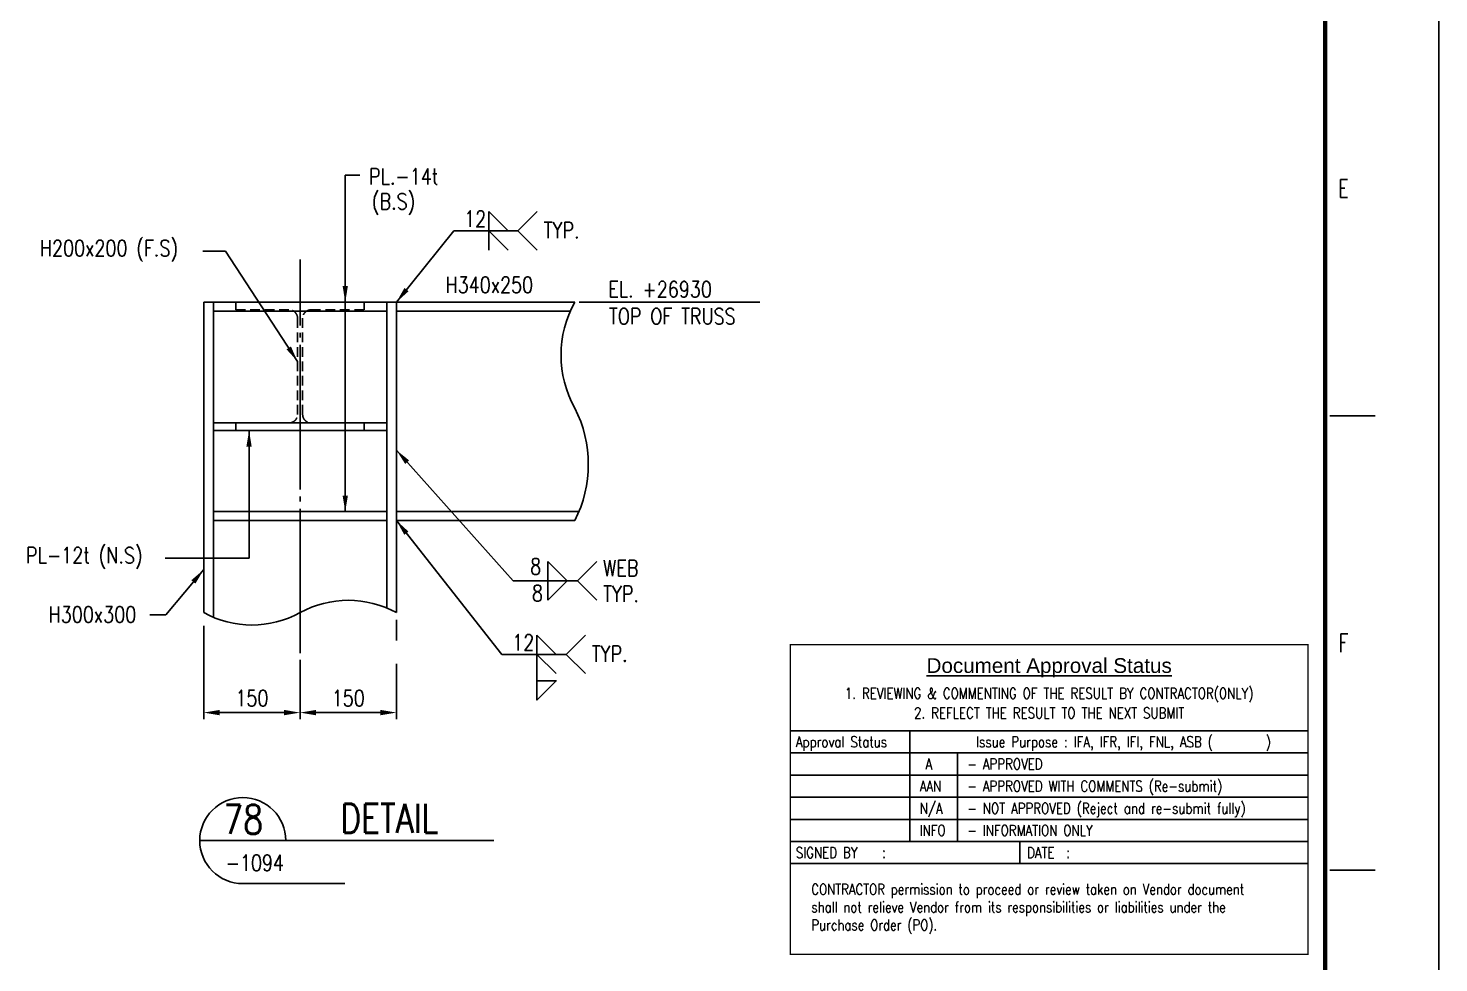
# Model space of a CAD drawing. Header units: millimetres. Extents: x 0 to 232280, y -26939 to 23794.
# Drawn here: x 170993 to 179777, y -21088 to -15269 of the extents above; entities that cross this region are included whole.
import ezdxf
from ezdxf.enums import TextEntityAlignment as Align

# ---------------------------------------------------------------- set-up
doc = ezdxf.new("R2010")
doc.units = ezdxf.units.MM
doc.header["$LTSCALE"] = 30
doc.linetypes.add('JNK-CENTER', pattern=[34, 30, -1.5, 1, -1.5])
doc.linetypes.add('JNK-HIDDEN', pattern=[3, 2, -1])
for name, color, linetype in [('CEN-R', 1, 'JNK-CENTER'), ('CON-C', 4, 'Continuous'), ('CON-G', 3, 'Continuous'), ('CON-W', 7, 'Continuous'), ('CON-Y', 2, 'Continuous'), ('Dim-W', 7, 'Continuous'), ('HID-Y', 2, 'JNK-HIDDEN'), ('STL-OBJT', 7, 'Continuous'), ('TXT-Y', 2, 'Continuous')]:
    doc.layers.add(name, color=color, linetype=linetype)
doc.styles.add('Arial', font='arial.ttf', dxfattribs={"height": 0.2})
doc.styles.add('ROMANS', font='ROMANS.shx', dxfattribs={"width": 0.8})
doc.styles.add('SIMPLEX', font='simplex.shx', dxfattribs={"width": 0.8})
doc.dimstyles.new('DIM40', dxfattribs={"dimscale": 40, "dimtxt": 2.5, "dimasz": 2.5, "dimexe": 1, "dimexo": 1, "dimgap": 1, "dimtad": 1, "dimdec": 0, "dimdsep": 46, "dimtxsty": 'SIMPLEX', "dimcen": 0, "dimclrd": 7, "dimclre": 7, "dimclrt": 2, "dimadec": 1, "dimazin": 2, "dimtfac": 1, "dimtdec": 0, "dimtix": 1, "dimtmove": 2, "dimatfit": 2, "dimfxl": 1, "dimtolj": 1, "dimtzin": 0, "dimarcsym": 1})
doc.dimstyles.new('DIM40x4', dxfattribs={"dimscale": 40, "dimtxt": 2.5, "dimasz": 2.5, "dimexe": 1, "dimexo": 1, "dimgap": 1, "dimtad": 1, "dimdec": 1, "dimlfac": 0.25, "dimdsep": 46, "dimtxsty": 'SIMPLEX', "dimcen": 2.5, "dimclrd": 7, "dimclre": 7, "dimclrt": 2, "dimadec": 1, "dimazin": 2, "dimtfac": 1, "dimtdec": 1, "dimtmove": 2, "dimatfit": 3, "dimfxl": 1, "dimtfill": 1, "dimtolj": 1, "dimtzin": 0, "dimarcsym": 1})

# ---------------------------------------------------------------- blocks, each defined once
blk = doc.blocks.new('TITLE')
at = {"color": 7}
for p, q in [((841, 0), (841, 594.85)), ((824.02, 230.41), (831.1, 230.41)), ((824.02, 159.68), (831.1, 159.68))]:
    blk.add_line(p, q, dxfattribs=at)
at = {"color": 7, "const_width": 0.707}
blk.add_lwpolyline([(823.32, 17.33), (823.32, 577.17)], dxfattribs=at)
at = {"color": 7, "style": 'ROMANS', "width": 0.7}
for s, p in [('E', (826.15, 265.77)), ('F', (826.15, 195.04))]:
    blk.add_text(s, height=2.83, dxfattribs=at).set_placement(p, align=Align.MIDDLE)
blk = doc.blocks.new('STAMP')
for p, q in [((-11045, 4772), (0, 4772)), ((-8497, 4772), (-8497, 2410)), ((-11045, 4300), (0, 4300)), ((-7481, 4300), (-7481, 2410)), ((-11045, 3827), (0, 3827)), ((-11045, 3355), (0, 3355)), ((-11045, 2882), (0, 2882)), ((-11045, 2410), (0, 2410)), ((-6151, 2410), (-6151, 1937)), ((-11045, 1937), (0, 1937))]:
    blk.add_line(p, q)
at = {"const_width": 30}
blk.add_lwpolyline([(-11045, 0), (-11045, 6612), (0, 6612), (0, 0)], close=True, dxfattribs=at)
at = {"style": 'Arial'}
blk.add_text('%%UDocument Approval Status', height=315, dxfattribs=at).set_placement((-5522, 6164), align=Align.MIDDLE_CENTER)
at = {"style": 'ROMANS', "width": 0.8}
for s, p in [('1. REVIEWING & COMMENTING OF THE RESULT BY CONTRACTOR(ONLY)', (-5522, 5572)), ('2. REFLECT THE RESULT TO THE NEXT SUBMIT', (-5522, 5152)), ('   Issue Purpose : IFA, IFR, IFI, FNL, ASB (     )', (-4143, 4536))]:
    blk.add_text(s, height=231, dxfattribs=at).set_placement(p, align=Align.MIDDLE_CENTER)
for s, p in [('Approval Status', (-10929, 4536)), (' A', (-8286, 4063)), ('  - APPROVED', (-7524, 4063)), ('AAN', (-8286, 3591)), ('  - APPROVED WITH COMMENTS (Re-submit)', (-7524, 3591)), ('N/A', (-8286, 3118)), ('  - NOT APPROVED (Reject and re-submit fully)', (-7524, 3118)), ('INFO', (-8286, 2646)), ('  - INFORMATION ONLY', (-7524, 2646)), ('SIGNED BY   :', (-10929, 2173)), ('DATE  :', (-5993, 2173))]:
    blk.add_text(s, height=231, dxfattribs=at).set_placement(p, align=Align.MIDDLE_LEFT)
at = {"insert": (-10597, 1505), "char_height": 228.9, "width": 10455.72, "attachment_point": 1, "style": 'ROMANS'}
blk.add_mtext('CONTRACTOR permission to proceed or review taken on Vendor document shall not relieve Vendor from its responsibilities or liabilities under the Purchase Order (PO).', dxfattribs=at)
blk = doc.blocks.new('weld-sy8')
blk.add_lwpolyline([(3.2, -3.2), (0, 0), (0, -7.6), (3.2, -4.4), (0, -4.4)])
blk = doc.blocks.new('*D4575')
at = {"layer": 'DEFPOINTS', "color": 0, "ltscale": 0.5, "transparency": 16777216}
for p in [(172686.1, -19160.6), (173286.1, -19226.8), (173286.1, -19530.1)]:
    blk.add_point(p, dxfattribs=at)
at = {"layer": 'Dim-W', "color": 7, "lineweight": -2, "ltscale": 0.5, "transparency": 16777216}
for p, q in [((172686.1, -19200.6), (172686.1, -19570.1)), ((173286.1, -19266.8), (173286.1, -19570.1)), ((172786.1, -19530.1), (173186.1, -19530.1))]:
    blk.add_line(p, q, dxfattribs=at)
at = {"layer": 'Dim-W', "color": 7, "ltscale": 0.5, "transparency": 16777216}
for points in [[(172786.1, -19513.4), (172786.1, -19546.8), (172686.1, -19530.1)], [(173186.1, -19513.4), (173186.1, -19546.8), (173286.1, -19530.1)]]:
    blk.add_solid(points, dxfattribs=at)
at = {"layer": 'Dim-W', "color": 2, "ltscale": 0.5, "transparency": 16777216, "insert": (172986.1, -19440.1), "char_height": 100, "attachment_point": 5, "style": 'SIMPLEX', "bg_fill": 3, "box_fill_scale": 1.1, "bg_fill_color": 256, "bg_fill_true_color": 13158600, "bg_fill_transparency": 0}
blk.add_mtext('\\A1;150', dxfattribs=at)
blk = doc.blocks.new('*D4576')
at = {"layer": 'DEFPOINTS', "color": 0, "ltscale": 0.5, "transparency": 16777216}
for p in [(172086.1, -18950.9), (172686.1, -19160.6), (172086.1, -19530.1)]:
    blk.add_point(p, dxfattribs=at)
at = {"layer": 'Dim-W', "color": 7, "lineweight": -2, "ltscale": 0.5, "transparency": 16777216}
for p, q in [((172086.1, -18990.9), (172086.1, -19570.1)), ((172686.1, -19200.6), (172686.1, -19570.1)), ((172586.1, -19530.1), (172186.1, -19530.1))]:
    blk.add_line(p, q, dxfattribs=at)
at = {"layer": 'Dim-W', "color": 7, "ltscale": 0.5, "transparency": 16777216}
for points in [[(172186.1, -19513.4), (172186.1, -19546.8), (172086.1, -19530.1)], [(172586.1, -19513.4), (172586.1, -19546.8), (172686.1, -19530.1)]]:
    blk.add_solid(points, dxfattribs=at)
at = {"layer": 'Dim-W', "color": 2, "ltscale": 0.5, "transparency": 16777216, "insert": (172386.1, -19440.1), "char_height": 100, "attachment_point": 5, "style": 'SIMPLEX', "bg_fill": 3, "box_fill_scale": 1.1, "bg_fill_color": 256, "bg_fill_true_color": 13158600, "bg_fill_transparency": 0}
blk.add_mtext('\\A1;150', dxfattribs=at)
blk = doc.blocks.new('SECTITLE')
at = {"layer": 'CON-G'}
for p, q in [((-1.7, 0), (44.1, 0)), ((5, -6.7), (20.86, -6.7))]:
    blk.add_line(p, q, dxfattribs=at)
blk.add_arc((5, 0), 6.7, 0, 270, dxfattribs=at)
at = {"layer": 'CON-C', "style": 'SIMPLEX', "width": 0.8}
for tag, p in [('A', (5.06, 1.04)), ('ELEVATION', (27.83, 1.22))]:
    blk.add_attdef(tag, text='', height=4.5, dxfattribs=at).set_placement(p, align=Align.CENTER)
at = {"layer": 'CON-Y', "style": 'SIMPLEX', "width": 0.8}
blk.add_attdef('SCALE', text='', height=2.5, dxfattribs=at).set_placement((44.9, -3.72), align=Align.RIGHT)
blk.add_attdef('H0000-0000', (1.54, -4.72), '', height=2.5, dxfattribs=at)

msp = doc.modelspace()

# ---------------------------------------------------------------- linework, layer by layer
for p, q in [((173862.06, -16530.17), (173862.06, -16410.17)), ((173862.06, -16410.17), (173982.06, -16530.17)), ((174229.08, -18709.98), (174229.08, -18589.98)), ((174229.08, -18589.98), (174349.08, -18709.98)), ((174229.08, -18709.98), (174229.08, -18829.98)), ((174229.08, -18829.98), (174349.08, -18709.98)), ((174161.42, -19167.39), (174161.42, -19047.39)), ((174161.42, -19047.39), (174281.42, -19167.39))]:
    msp.add_line(p, q)
msp.add_lwpolyline([(173982.06, -16650.17), (173862.06, -16530.17), (173862.06, -16650.17)])
at = {"layer": 'CEN-R'}
msp.add_line((172686.15, -19160.59), (172686.15, -16709.19), dxfattribs=at)
at = {"layer": 'CON-G'}
for p, q in [((172086.15, -18907.45), (172086.15, -16974.41)), ((173286.15, -16974.41), (172086.15, -16974.41)), ((172146.15, -18936.51), (172146.15, -16974.41)), ((173226.15, -17030.41), (172150.15, -17030.41)), ((173226.15, -18878.73), (173226.15, -16974.41)), ((173286.15, -18907.45), (173286.15, -16974.41)), ((174396.52, -16974.41), (173286.15, -16974.41)), ((174368.84, -17030.41), (173286.15, -17030.41)), ((173226.15, -17726.41), (172146.15, -17726.41)), ((173226.15, -17774.41), (172146.15, -17774.41)), ((173222.15, -18278.41), (172150.15, -18278.41)), ((173222.15, -18334.41), (172150.15, -18334.41)), ((174422.43, -18278.41), (173286.15, -18278.41)), ((174396.52, -18334.41), (173286.15, -18334.41))]:
    msp.add_line(p, q, dxfattribs=at)
at = {"layer": 'CON-W'}
for p, q in [((174163.15, -16410.17), (174043.15, -16530.17)), ((174043.15, -16530.17), (173643.15, -16530.17)), ((174043.15, -16530.17), (174163.15, -16650.17)), ((174533.38, -18589.98), (174413.38, -18709.98)), ((174013.38, -18709.98), (174413.38, -18709.98)), ((174413.38, -18709.98), (174533.38, -18829.98)), ((171849.56, -18921.22), (171749.56, -18921.22)), ((174462.51, -19047.39), (174342.51, -19167.39)), ((174342.51, -19167.39), (173942.51, -19167.39)), ((174342.51, -19167.39), (174462.51, -19287.39))]:
    msp.add_line(p, q, dxfattribs=at)
for points in [[(174396.52, -16974.41, 0.2579286), (174396.52, -17634.41, -0.2412572), (174396.52, -18334.41)], [(172086.15, -18907.45, 0.2579286), (172686.15, -18907.45, -0.2550891), (173286.15, -18907.45)]]:
    msp.add_lwpolyline(points, format="xyb", dxfattribs=at)
at = {"layer": 'Dim-W', "ltscale": 0.5}
for p, q in [((172967.41, -16184.29), (173057.95, -16184.29)), ((173286.15, -18952.64), (173286.15, -19080.24)), ((173286.15, -19226.8), (173286.15, -19405.81))]:
    msp.add_line(p, q, dxfattribs=at)
at = {"layer": 'Dim-W'}
msp.add_line((175548.54, -16974.41), (174423.63, -16974.41), dxfattribs=at)
at = {"layer": 'HID-Y'}
msp.add_lwpolyline([(173086.15, -17774.41), (173086.15, -17726.41), (172754.15, -17726.41, -0.4142136), (172702.15, -17674.41), (172702.15, -17074.41, -0.4142136), (172754.15, -17022.41), (173086.15, -17022.41), (173086.15, -16974.41), (172286.15, -16974.41), (172286.15, -17022.41), (172618.15, -17022.41, -0.4142136), (172670.15, -17074.41), (172670.15, -17674.41, -0.4142136), (172618.15, -17726.41), (172286.15, -17726.41), (172286.15, -17774.41)], format="xyb", close=True, dxfattribs=at)

# ---------------------------------------------------------------- block references
at = {"linetype": 'ByBlock', "xscale": 39.99999999599994, "yscale": 39.99999999599994, "zscale": 39.99999999599994}
msp.add_blockref('TITLE', (146137.22, -26898.29), dxfattribs=at)
at = {"layer": 'CON-W', "xscale": 37.5, "yscale": 37.5, "zscale": 37.5}
msp.add_blockref('weld-sy8', (174161.42, -19167.39), dxfattribs=at)
at = {"layer": 'CON-W'}
ref = msp.add_blockref('SECTITLE', (172129.44, -20326.82), dxfattribs=dict(at, xscale=40, yscale=40, zscale=40))
ref.add_attrib('H0000-0000', '-1094', (172222.65, -20515.62), dxfattribs={"layer": 'CON-Y', "height": 100, "style": 'SIMPLEX', "width": 0.8})
ref.add_attrib('A', '78', dxfattribs={"layer": 'CON-C', "height": 180, "style": 'SIMPLEX', "width": 0.8}).set_placement((172331.84, -20285.22), align=Align.CENTER)
ref.add_attrib('ELEVATION', 'DETAIL', dxfattribs={"layer": 'CON-C', "height": 180, "style": 'SIMPLEX', "width": 0.8}).set_placement((173242.64, -20278.02), align=Align.CENTER)
at = {"layer": 'Dim-W', "xscale": 0.2917709854399863, "yscale": 0.2917709854399863, "zscale": 0.2917709854399863}
msp.add_blockref('STAMP', (178962.06, -21035.68), dxfattribs=at)

# ---------------------------------------------------------------- texts
at = {"layer": 'CON-W', "color": 2, "style": 'SIMPLEX', "width": 0.8}
for s, p in [('12', (173707.93, -16506.02)), ('8', (174119.08, -18669.98)), ('8', (174130.1, -18836.37)), ('H300x300', (171120.91, -18969.57)), ('12', (174007.29, -19143.25))]:
    msp.add_text(s, height=100, dxfattribs=at).set_placement(p)
at = {"layer": 'CON-Y', "style": 'SIMPLEX', "width": 0.8}
msp.add_text('PL.-14t', height=100, dxfattribs=at).set_placement((173331.39, -16241.73), align=Align.CENTER)
for s, p in [('H340x250', (173592.3, -16917.31)), ('EL. +26930', (174605.91, -16944.57))]:
    msp.add_text(s, height=100, dxfattribs=at).set_placement(p)
at = {"layer": 'CON-Y', "color": 2, "style": 'SIMPLEX', "width": 0.8}
msp.add_text('TOP OF TRUSS', height=100, dxfattribs=at).set_placement((174609.88, -17112.67))
at = {"layer": 'TXT-Y', "width": 0.8}
for s, style, p in [(' (B.S)', 'ROMANS', (173078.4, -16347.24)), ('TYP.', 'SIMPLEX', (174203.57, -16526.73)), ('H200x200 (F.S)', 'ROMANS', (171066.15, -16638.88)), ('PL-12t (N.S)', 'ROMANS', (170979.4, -18550.75)), ('WEB', 'SIMPLEX', (174573.8, -18630.78)), ('TYP.', 'SIMPLEX', (174573.8, -18790.78)), ('TYP.', 'SIMPLEX', (174502.94, -19163.96))]:
    msp.add_text(s, height=100, dxfattribs=dict(at, style=style)).set_placement(p, align=Align.MIDDLE_LEFT)

# ---------------------------------------------------------------- leaders
at = {"layer": 'CON-W'}
for points in [[(172967.41, -16974.65), (172967.41, -16184.29)], [(173286.15, -16974.41), (173643.15, -16530.17)], [(172967.41, -18278.65), (172967.41, -16800.31)], [(173286.15, -17896.32), (174013.38, -18709.98)], [(173286.15, -18334.41), (173942.51, -19167.39)]]:
    msp.add_leader(points, dimstyle='DIM40x4', dxfattribs=at)
at = {"layer": 'STL-OBJT'}
for points, dimstyle in [([(172670.15, -17343.34), (172221.23, -16656.58), (172081.23, -16656.58)], 'DIM40'), ([(172368.34, -17774.41), (172368.34, -18568.45), (171845.91, -18568.45)], 'DIM40'), ([(172086.15, -18639.92), (171849.56, -18921.22)], 'DIM40x4')]:
    msp.add_leader(points, dimstyle=dimstyle, dxfattribs=at)

# ---------------------------------------------------------------- next in the draw order: dimensions: what is measured, and where the dimension line sits
at = {"layer": 'Dim-W', "ltscale": 0.5}
dim = msp.add_linear_dim(base=(173286.15, -19530.11), p1=(172686.15, -19160.59), p2=(173286.15, -19226.8), dimstyle='DIM40x4', dxfattribs=at)
dim.commit()
dim.dimension.update_dxf_attribs({"geometry": '*D4575', "text_midpoint": (172986.15, -19440.11)})

# ---------------------------------------------------------------- next in the draw order: dimensions: what is measured, and where the dimension line sits
dim = msp.add_linear_dim(base=(172086.15, -19530.11), p1=(172686.15, -19160.59), p2=(172086.15, -18950.92), angle=180, dimstyle='DIM40x4', dxfattribs=at)
dim.commit()
dim.dimension.update_dxf_attribs({"geometry": '*D4576', "text_midpoint": (172386.15, -19440.11)})

doc.saveas('drawing.dxf')
